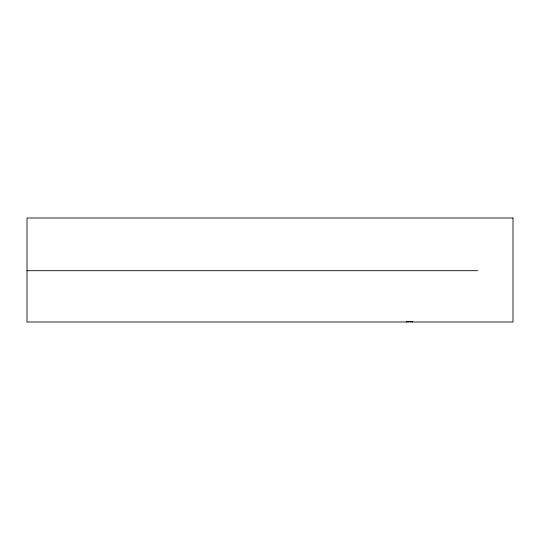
<?xml version="1.0" encoding="UTF-8"?>
<svg xmlns="http://www.w3.org/2000/svg" width="540" height="540" viewBox="0 0 540 540"><rect width="100%" height="100%" fill="white"/><g stroke="black" fill="none" stroke-linecap="round" stroke-linejoin="round"><path stroke-width="0.81" d="M27 270.695L477.644 270.695M412.722 321.995L412.722 321.584L406.384 321.584L406.384 321.995M513 218.005L27 218.005L27 321.995L513 321.995L513 218.005"/></g></svg>
